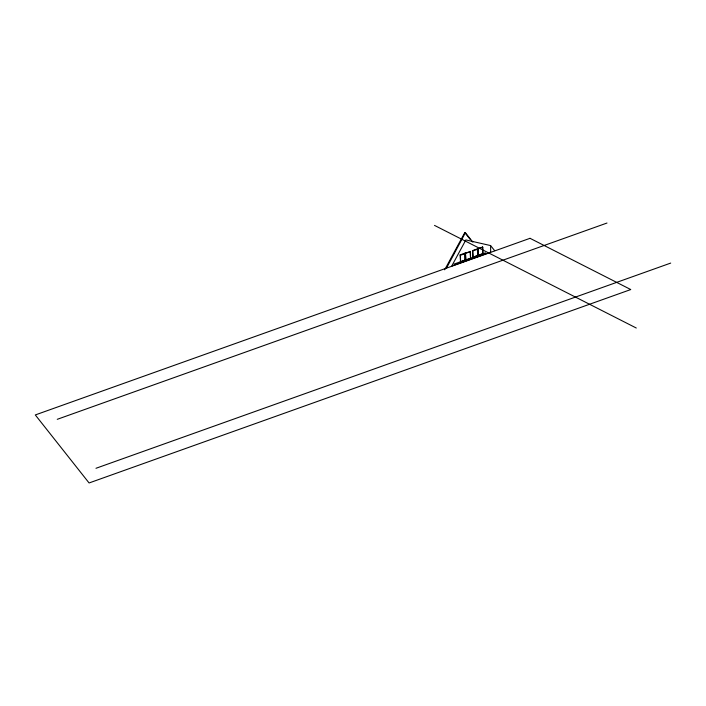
<?xml version="1.0" encoding="UTF-8"?>
<svg xmlns="http://www.w3.org/2000/svg" width="706" height="706" viewBox="0 0 706 706"><rect width="100%" height="100%" fill="white"/><g stroke="black" fill="none" stroke-linecap="round" stroke-linejoin="round"><path stroke-width="1.06" d="M446.36 268.368L465.413 232.706L464.777 232.583L444.683 269.789M460.135 254.875L464.875 253.18L465.175 253.56L460.436 255.254L460.135 254.875L460.559 262.2L465.298 260.505L465.192 254.557M465.439 253.022L470.417 251.627L470.54 258.564L465.801 260.258L465.439 253.022L465.801 260.258M472.658 250.568L473.011 257.531L472.658 250.568L477.397 248.874L477.75 255.837L477.397 248.874M477.883 248.724L478.147 255.537L477.883 248.724L482.622 247.029L482.886 253.851L482.622 247.029M465.678 253.322L470.417 251.627M472.896 250.868L477.635 249.174M478.033 248.909L482.772 247.224M460.259 261.811L464.998 260.126L464.875 253.18M472.773 257.231L477.512 255.537M477.997 255.351L482.736 253.657M454.029 264.079L485.463 252.854M473.955 257.187L476.806 256.172M57.248 419.32L606.992 223.034M95.972 468.29L670.7 263.082M490.617 245.582L465.863 239.925L451.752 266.03L490.652 252.139L490.617 245.582L494.632 250.648M434.508 225.399L636.282 328.025M465.413 232.706L472.861 242.132M464.777 232.583L470.205 239.44M470.54 258.564L470.178 251.327M460.436 255.254L460.559 262.2M530.021 238.31L35.3 414.943L89.08 482.966L630.767 289.548L530.021 238.31"/></g></svg>
